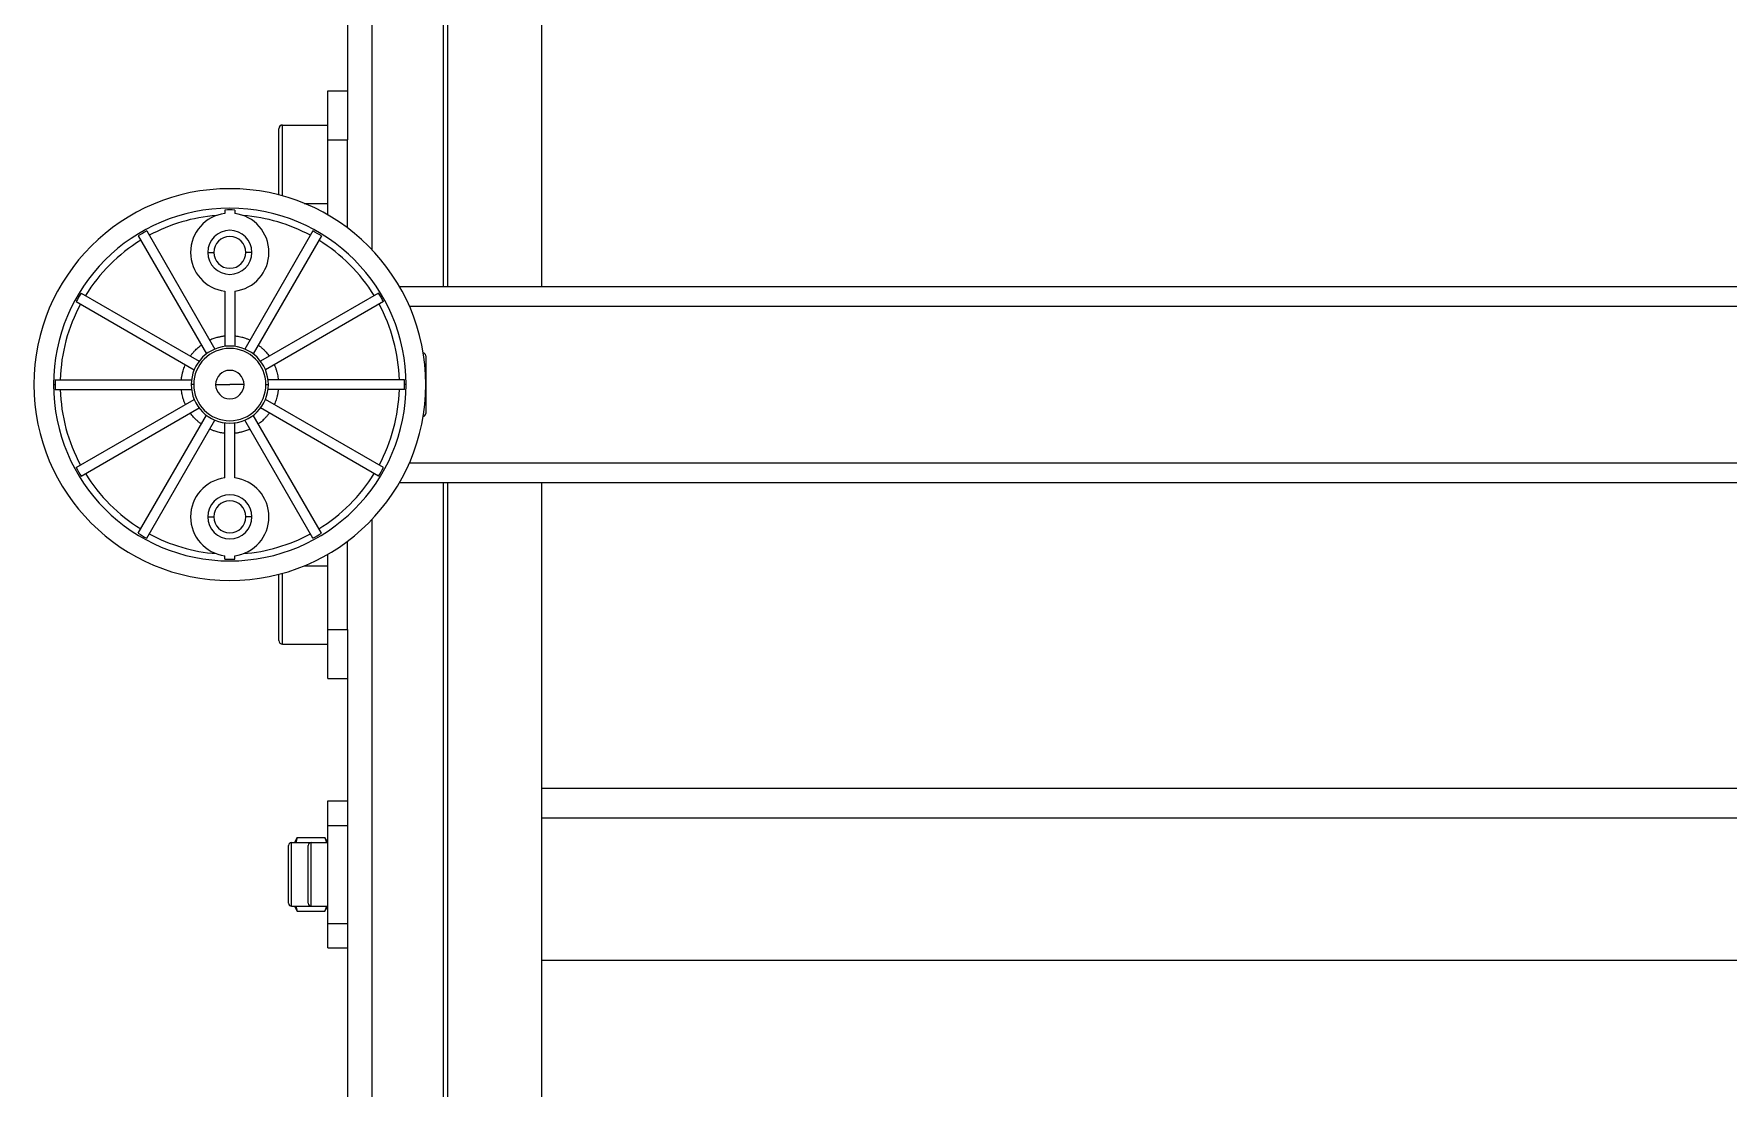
# Model space of a CAD drawing. Header units: millimetres. Extents: x 2 to 418, y 2 to 295.
# Drawn here: x 127.52 to 150.58, y 94.68 to 109.03 of the extents above; entities that cross this region are included whole.
import ezdxf

# ---------------------------------------------------------------- set-up
doc = ezdxf.new("R2010")
doc.units = ezdxf.units.MM

msp = doc.modelspace()

# ---------------------------------------------------------------- linework, layer by layer
at = {"color": 8, "linetype": 'Continuous', "lineweight": 25}
for p, q in [((133.09265, 249.59064), (133.09265, 105.59064)), ((133.15053, 249.59064), (133.15053, 105.59064)), ((132.12181, 249.08731), (132.12181, 106.09397)), ((130.90514, 106.82587), (130.90514, 107.79064)), ((132.63252, 105.32398), (167.6111, 105.32398)), ((132.63252, 103.19064), (167.6111, 103.19064)), ((133.09265, 102.92398), (133.09265, 81.25731)), ((133.15053, 102.92398), (133.15053, 81.25731)), ((132.12181, 102.42065), (132.12181, 81.25731)), ((130.90514, 100.72398), (130.90514, 101.68875)), ((165.80873, 98.35731), (134.43489, 98.35731))]:
    msp.add_line(p, q, dxfattribs=at)
at = {"color": 7, "linetype": 'Continuous', "lineweight": 25}
for p, q in [((134.43489, 105.59064), (134.43489, 249.59064)), ((131.78848, 247.01329), (131.78848, 108.16799)), ((131.52181, 107.59064), (131.52181, 108.25731)), ((131.52181, 108.25731), (131.78848, 108.25731)), ((131.78848, 108.16799), (131.78848, 107.59064)), ((130.85514, 106.8393), (130.85514, 107.74064)), ((130.90514, 107.79064), (131.52181, 107.79064)), ((131.52181, 106.56671), (131.52181, 107.59064)), ((131.52181, 107.59064), (131.78848, 107.59064)), ((131.78848, 106.39064), (131.78848, 107.59064)), ((130.12181, 106.63335), (130.12181, 106.58646)), ((130.25514, 106.63335), (130.25514, 106.58646)), ((131.20172, 106.72398), (131.52181, 106.72398)), ((129.05819, 106.34836), (129.98584, 104.74163)), ((131.31876, 106.34836), (130.39112, 104.74163)), ((128.94272, 106.28169), (129.87037, 104.67496)), ((131.43423, 106.28169), (130.50659, 104.67496)), ((129.88848, 106.05731), (129.97181, 106.05731)), ((130.48848, 106.05731), (130.40514, 106.05731)), ((128.09743, 105.3876), (129.70416, 104.45995)), ((128.1641, 105.50307), (129.77083, 104.57542)), ((130.12181, 105.52816), (130.12181, 104.77806)), ((130.25514, 105.52816), (130.25514, 104.77806)), ((132.21285, 105.50307), (130.60613, 104.57542)), ((132.27952, 105.3876), (130.67279, 104.45995)), ((132.49788, 105.59064), (167.74574, 105.59064)), ((132.85514, 104.65064), (132.85514, 103.86398)), ((127.78848, 104.25731), (127.8115, 104.25731)), ((127.81244, 104.32398), (129.66773, 104.32398)), ((129.69681, 104.25731), (129.66348, 104.25731)), ((129.99483, 104.25731), (130.18848, 104.25731)), ((130.38213, 104.25731), (130.18848, 104.25731)), ((130.68014, 104.25731), (130.71348, 104.25731)), ((132.56452, 104.32398), (130.70923, 104.32398)), ((132.58848, 104.25731), (132.56545, 104.25731)), ((127.81244, 104.19064), (129.66773, 104.19064)), ((128.09743, 103.12702), (129.70416, 104.05467)), ((132.27952, 103.12702), (130.67279, 104.05467)), ((132.56452, 104.19064), (130.70923, 104.19064)), ((128.1641, 103.01155), (129.77083, 103.9392)), ((128.94272, 102.23293), (129.87037, 103.83966)), ((129.05819, 102.16627), (129.98584, 103.77299)), ((131.31876, 102.16627), (130.39112, 103.77299)), ((131.43423, 102.23293), (130.50659, 103.83966)), ((132.21285, 103.01155), (130.60613, 103.9392)), ((130.12181, 102.98646), (130.12181, 103.73656)), ((130.25514, 102.98646), (130.25514, 103.73656)), ((132.49788, 102.92398), (167.74574, 102.92398)), ((134.43489, 81.59064), (134.43489, 102.92398)), ((129.88848, 102.45731), (129.97181, 102.45731)), ((130.48848, 102.45731), (130.40514, 102.45731)), ((130.12181, 101.88127), (130.12181, 101.92816)), ((130.25514, 101.88127), (130.25514, 101.92816)), ((131.52181, 100.92398), (131.52181, 101.94791)), ((131.78848, 100.92398), (131.78848, 102.12398)), ((131.20172, 101.79064), (131.52181, 101.79064)), ((130.85514, 100.77398), (130.85514, 101.67532)), ((131.52181, 100.92398), (131.78848, 100.92398)), ((131.52181, 100.25731), (131.52181, 100.92398)), ((131.78848, 100.92398), (131.78848, 100.34663)), ((130.90514, 100.72398), (131.52181, 100.72398)), ((131.78848, 100.34663), (131.78848, 81.25731)), ((131.52181, 100.25731), (131.78848, 100.25731)), ((165.80873, 98.75731), (134.43489, 98.75731)), ((131.52181, 98.25731), (131.52181, 98.59064)), ((131.52181, 98.59064), (131.78848, 98.59064)), ((131.52181, 96.92398), (131.52181, 98.25731)), ((131.52181, 98.25731), (131.78848, 98.25731)), ((131.02848, 97.15731), (131.02848, 98.02398)), ((131.02848, 98.02398), (131.29514, 98.02398)), ((131.10718, 98.09101), (131.06848, 98.02398)), ((131.10718, 98.09101), (131.08644, 98.02398)), ((131.10718, 98.09101), (131.48311, 98.09101)), ((131.29514, 97.15731), (131.29514, 98.02398)), ((131.29514, 98.02398), (131.52181, 98.02398)), ((131.52181, 98.02398), (131.48311, 98.09101)), ((131.48311, 98.09101), (131.50385, 98.02398)), ((130.98848, 97.19731), (130.98848, 97.98398)), ((131.25514, 97.19731), (131.25514, 97.98398)), ((131.02848, 97.15731), (131.29514, 97.15731)), ((131.06848, 97.15731), (131.10718, 97.09027)), ((131.08644, 97.15731), (131.10718, 97.09027)), ((131.10718, 97.09027), (131.48311, 97.09027)), ((131.29514, 97.15731), (131.52181, 97.15731)), ((131.48311, 97.09027), (131.52181, 97.15731)), ((131.50385, 97.15731), (131.48311, 97.09027)), ((131.52181, 96.92398), (131.78848, 96.92398)), ((131.52181, 96.59064), (131.52181, 96.92398)), ((131.52181, 96.59064), (131.78848, 96.59064)), ((134.43489, 96.42398), (165.80873, 96.42398))]:
    msp.add_line(p, q, dxfattribs=at)
for centre, radius, start, end in [((130.90514, 107.74064), 0.05, 90, 180), ((130.18848, 104.25731), 2.66667, 0, 180), ((130.18848, 104.25731), 2.4, 0, 180), ((130.18848, 104.25731), 2.30847, 94.525162, 118.345114), ((130.18848, 106.05731), 0.53333, 97.180756, 262.819244), ((130.18848, 104.25731), 2.37698, 88.392824, 91.607176), ((130.18848, 106.05731), 0.53333, 277.180756, 82.819244), ((130.18848, 104.25731), 2.30847, 61.654886, 85.474838), ((130.18848, 104.25731), 2.37698, 118.392824, 121.607176), ((130.18848, 106.05731), 0.3, 0, 180), ((130.18848, 104.25731), 2.37698, 58.392824, 61.607176), ((130.18848, 104.25731), 2.30847, 121.654886, 148.345114), ((130.18848, 106.05731), 0.21667, 0, 180), ((130.18848, 104.25731), 2.30847, 31.654886, 58.345114), ((130.18848, 106.05731), 0.3, 180, 0), ((130.18848, 106.05731), 0.21667, 180, 0), ((130.18848, 104.25731), 2.37698, 148.392824, 151.607176), ((130.18848, 104.25731), 2.37698, 28.392824, 31.607176), ((130.18848, 104.25731), 2.30847, 151.654886, 178.345114), ((130.18848, 104.25731), 2.30847, 1.654886, 28.345114), ((130.18848, 104.25731), 0.525, 0, 180), ((130.18848, 104.25731), 0.49167, 0, 180), ((132.81514, 104.65064), 0.04, 0, 83.396658), ((130.18848, 104.25731), 2.66667, 180, 0), ((130.18848, 104.25731), 2.4, 180, 0), ((130.18848, 104.25731), 2.37698, 178.392824, 180), ((130.18848, 104.25731), 2.37698, 180, 181.607176), ((130.18848, 104.25731), 0.525, 180, 0), ((130.18848, 104.25731), 0.49167, 180, 0), ((130.18848, 104.25731), 0.19365, 0, 180), ((130.18848, 104.25731), 0.19365, 180, 0), ((130.18848, 104.25731), 2.37698, 0, 1.607176), ((130.18848, 104.25731), 2.37698, 358.392824, 0), ((130.18848, 104.25731), 2.30847, 181.654886, 208.345114), ((130.18848, 104.25731), 2.30847, 331.654886, 358.345114), ((132.81514, 103.86398), 0.04, 276.603342, 0), ((130.18848, 104.25731), 2.37698, 208.392824, 211.607176), ((130.18848, 104.25731), 2.37698, 328.392824, 331.607176), ((130.18848, 104.25731), 2.30847, 211.654886, 238.345114), ((130.18848, 102.45731), 0.53333, 97.180756, 262.819244), ((130.18848, 102.45731), 0.53333, 277.180756, 82.819244), ((130.18848, 104.25731), 2.30847, 301.654886, 328.345114), ((130.18848, 102.45731), 0.3, 0, 180), ((130.18848, 102.45731), 0.21667, 0, 180), ((130.18848, 102.45731), 0.3, 180, 0), ((130.18848, 102.45731), 0.21667, 180, 0), ((130.18848, 104.25731), 2.37698, 238.392824, 241.607176), ((130.18848, 104.25731), 2.30847, 241.654886, 265.474838), ((130.18848, 104.25731), 2.30847, 274.525162, 298.345114), ((130.18848, 104.25731), 2.37698, 298.392824, 301.607176), ((130.18848, 104.25731), 2.37698, 268.392824, 271.607176), ((130.90514, 100.77398), 0.05, 180, 270), ((131.02848, 97.98398), 0.04, 90, 180), ((131.29514, 97.98398), 0.04, 90, 180), ((131.02848, 97.19731), 0.04, 180, 270), ((131.29514, 97.19731), 0.04, 180, 270)]:
    msp.add_arc(centre, radius, start, end, dxfattribs=at)
for points, knots in [([(129.65075, 104.64475), (129.65497, 104.65049), (129.6634, 104.66197), (129.67674, 104.67866), (129.69057, 104.69492), (129.70493, 104.71073), (129.72309, 104.72949), (129.74549, 104.75069), (129.77252, 104.77382), (129.79153, 104.78797), (129.80104, 104.79504)], [0, 0, 0, 0, 0.10018516, 0.20020581, 0.30016482, 0.40016516, 0.50030957, 0.66706596, 0.83346984, 1, 1, 1, 1]), ([(130.12181, 104.91672), (130.11573, 104.91606), (130.10342, 104.91471), (130.08474, 104.912), (130.0655, 104.90867), (130.04561, 104.90461), (130.02348, 104.89937), (129.99883, 104.89258), (129.97205, 104.88395), (129.94431, 104.87377), (129.926, 104.86582), (129.91651, 104.86171)], [0, 0, 0, 0, 0.08589843, 0.17406332, 0.26530413, 0.36023595, 0.45930395, 0.58486252, 0.7194781, 0.8546545, 1, 1, 1, 1]), ([(130.46045, 104.86171), (130.45406, 104.86451), (130.44158, 104.86999), (130.423, 104.87729), (130.40178, 104.88498), (130.37812, 104.89257), (130.3491, 104.90058), (130.31851, 104.90747), (130.28631, 104.91314), (130.26535, 104.91555), (130.25514, 104.91672)], [0, 0, 0, 0, 0.0980336, 0.19153208, 0.28054045, 0.4151445, 0.54071915, 0.70349542, 0.85563191, 1, 1, 1, 1]), ([(130.57592, 104.79504), (130.58165, 104.79083), (130.59311, 104.78241), (130.60976, 104.7691), (130.62601, 104.75529), (130.64181, 104.74094), (130.66057, 104.72278), (130.68178, 104.70037), (130.70495, 104.67331), (130.71912, 104.65428), (130.72621, 104.64475)], [0, 0, 0, 0, 0.09996275, 0.1998136, 0.29965597, 0.39959332, 0.49972881, 0.66653015, 0.83312837, 1, 1, 1, 1]), ([(129.52907, 104.32398), (129.52985, 104.33105), (129.53141, 104.3452), (129.53462, 104.3663), (129.53845, 104.38728), (129.54298, 104.40813), (129.54933, 104.43346), (129.55813, 104.46303), (129.56998, 104.49661), (129.57938, 104.51839), (129.58408, 104.52928)], [0, 0, 0, 0, 0.10006646, 0.19998376, 0.29985405, 0.39977948, 0.49986194, 0.66677153, 0.83332639, 1, 1, 1, 1]), ([(130.79287, 104.52928), (130.79574, 104.52276), (130.80145, 104.50973), (130.80923, 104.48985), (130.8164, 104.46975), (130.82291, 104.44941), (130.83008, 104.4243), (130.83724, 104.39429), (130.84376, 104.35931), (130.84651, 104.33576), (130.84788, 104.32398)], [0, 0, 0, 0, 0.10004757, 0.19998683, 0.29991988, 0.39994902, 0.50017643, 0.66686737, 0.83331762, 1, 1, 1, 1]), ([(129.58408, 103.98534), (129.58122, 103.99186), (129.5755, 104.00489), (129.56773, 104.02477), (129.56055, 104.04487), (129.55404, 104.06521), (129.54687, 104.09032), (129.53971, 104.12033), (129.53319, 104.15531), (129.53044, 104.17886), (129.52907, 104.19064)], [0, 0, 0, 0, 0.10004757, 0.19998683, 0.29991988, 0.39994902, 0.50017643, 0.66686737, 0.83331762, 1, 1, 1, 1]), ([(130.84788, 104.19064), (130.8471, 104.18357), (130.84554, 104.16942), (130.84233, 104.14832), (130.8385, 104.12734), (130.83397, 104.10649), (130.82762, 104.08116), (130.81882, 104.05159), (130.80697, 104.01801), (130.79757, 103.99623), (130.79287, 103.98534)], [0, 0, 0, 0, 0.10006646, 0.19998376, 0.29985405, 0.39977948, 0.49986194, 0.66677153, 0.83332639, 1, 1, 1, 1]), ([(129.80104, 103.71958), (129.79531, 103.72379), (129.78385, 103.73221), (129.76719, 103.74552), (129.75094, 103.75933), (129.73514, 103.77368), (129.71638, 103.79184), (129.69517, 103.81425), (129.672, 103.84131), (129.65784, 103.86034), (129.65075, 103.86987)], [0, 0, 0, 0, 0.09996275, 0.1998136, 0.29965597, 0.39959332, 0.49972881, 0.66653015, 0.83312837, 1, 1, 1, 1]), ([(130.72621, 103.86987), (130.72199, 103.86413), (130.71355, 103.85265), (130.70021, 103.83596), (130.68639, 103.8197), (130.67203, 103.80389), (130.65386, 103.78513), (130.63146, 103.76393), (130.60443, 103.7408), (130.58542, 103.72665), (130.57592, 103.71958)], [0, 0, 0, 0, 0.10018516, 0.20020581, 0.30016482, 0.40016516, 0.50030957, 0.66706596, 0.83346984, 1, 1, 1, 1]), ([(129.91651, 103.65291), (129.92289, 103.65011), (129.93537, 103.64463), (129.95396, 103.63733), (129.97517, 103.62964), (129.99884, 103.62205), (130.02785, 103.61404), (130.05844, 103.60716), (130.09064, 103.60148), (130.1116, 103.59907), (130.12181, 103.5979)], [0, 0, 0, 0, 0.0980336, 0.19153208, 0.28054045, 0.4151445, 0.54071915, 0.70349542, 0.85563191, 1, 1, 1, 1]), ([(130.25514, 103.5979), (130.26122, 103.59857), (130.27353, 103.59991), (130.29222, 103.60262), (130.31145, 103.60595), (130.33134, 103.61001), (130.35347, 103.61525), (130.37812, 103.62204), (130.4049, 103.63067), (130.43264, 103.64085), (130.45096, 103.6488), (130.46045, 103.65291)], [0, 0, 0, 0, 0.08589843, 0.17406332, 0.26530413, 0.36023595, 0.45930395, 0.58486252, 0.7194781, 0.8546545, 1, 1, 1, 1])]:
    msp.add_open_spline(points, degree=3, knots=knots, dxfattribs=at)

doc.saveas('drawing.dxf')
